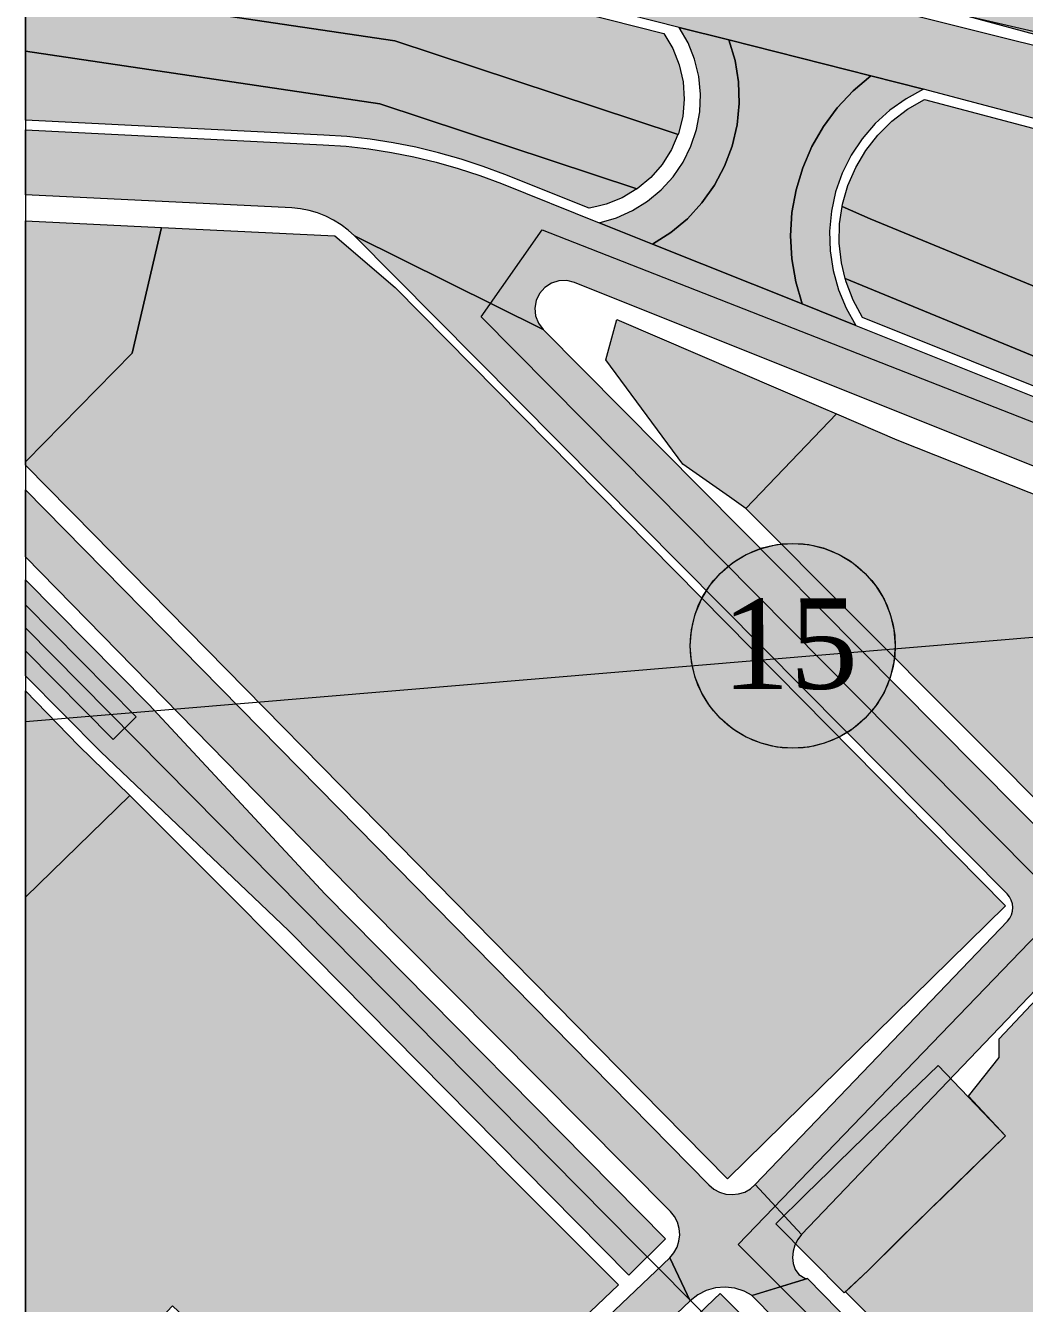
# Model space of a CAD drawing. Header units: metres. Extents: x 575893 to 576670, y 4390673 to 4391275.
# Drawn here: x 575893 to 576047.3, y 4390976 to 4391173.5 of the extents above; entities that cross this region are included whole.
import ezdxf

# ---------------------------------------------------------------- set-up
doc = ezdxf.new("R2010")
doc.units = ezdxf.units.M
for name, color, linetype, lineweight in [('HAT_HAVAI', 18, 'Continuous', 0), ('HAT_RAYLI_TOPLU_TAS', 9, 'Continuous', 0), ('PL_ANA_ISTASYON', 9, 'Continuous', 0), ('PL_EGITIM', 150, 'Continuous', 0), ('PL_KHA', 163, 'Continuous', 0), ('PL_KONUT_TICARET', 33, 'Continuous', 0), ('PL_MIA', 12, 'Continuous', 0), ('PL_PARK', 97, 'Continuous', 0), ('PL_PASIF_YESIL', 93, 'Continuous', 0), ('PL_RAYLI_TOP_TAS_IST', 9, 'Continuous', 0), ('PL_SU_YUZEYI', 151, 'Continuous', 0), ('PL_YOL', 18, 'Continuous', 0), ('R_KIR', 2, 'Continuous', 0), ('SM_ALTI', 254, 'Continuous', 0), ('SM_YOL_YAZI', 18, 'Continuous', 5), ('SNR_DIGER_OZL_2', 1, 'Continuous', 0), ('SNR_DUZENLENECEK', 152, 'Continuous', 0), ('SNR_SAGLIKLASTIRMA', 152, 'Continuous', 0)]:
    doc.layers.add(name, color=color, linetype=linetype, lineweight=lineweight)
doc.styles.get("Standard").update_dxf_attribs({"font": 'times.ttf'})

msp = doc.modelspace()

# ---------------------------------------------------------------- hatches: boundary and pattern name
at = {"layer": 'PL_ANA_ISTASYON'}
for points in [[(575912.08, 4391068.52), (575939.32, 4391039.21), (575991.92, 4390985.95), (575991.02, 4390985.06), (575987.15, 4390981.24), (575986.21, 4390980.35), (575933.63, 4391033.59), (575904.65, 4391061.19), (575893.03, 4391072.95), (575893.03, 4391076.82), (575906.56, 4391063.13), (575910.12, 4391066.64), (575893.03, 4391083.94), (575893.03, 4391087.81)], [(576055.67, 4390922.22), (576062.77, 4390915.13), (576190.04, 4390787.95), (576184.38, 4390782.29), (576057.12, 4390909.47), (576050.02, 4390916.56), (575994.58, 4390971.96), (575995.51, 4390972.85), (575999.43, 4390976.63), (576000.34, 4390977.51)]]:
    msp.add_hatch(color=256, dxfattribs=at).paths.add_polyline_path(points)
at = {"layer": 'PL_EGITIM'}
msp.add_hatch(color=256, dxfattribs=at).paths.add_polyline_path([(575901.27, 4391062.13), (575909.12, 4391054.48), (575893.03, 4391038.73), (575893.03, 4391070.64)])
at = {"layer": 'PL_KHA'}
for points in [[(575914.04, 4391142.26), (575909.48, 4391122.81), (575893.14, 4391106.11), (575893.03, 4391106.01), (575893.03, 4391143.3)], [(576015.87, 4391114.48), (576018.29, 4391113.44), (576004.29, 4391098.81), (576001.76, 4391100.6), (575994.58, 4391105.69), (575982.66, 4391121.8), (575984.4, 4391128.02)]]:
    msp.add_hatch(color=256, dxfattribs=at).paths.add_polyline_path(points)
at = {"layer": 'PL_KONUT_TICARET'}
for points in [[(576134.26, 4391254.63), (576108.67, 4391243.82), (576060.21, 4391230.68), (576060.32, 4391227.89), (576057.08, 4391218.26), (576053.05, 4391212.29), (576050.26, 4391207.14), (576066.61, 4391202.97), (576097.91, 4391193.15), (576097.95, 4391191.8), (576129.35, 4391185.34), (576138.62, 4391176.36), (576154.27, 4391178.25), (576154.15, 4391189.39), (576154.27, 4391178.25), (576155.79, 4391164.62), (576137.28, 4391161.8), (576132.1, 4391160.66), (576126.96, 4391159.83), (576120.69, 4391159.68), (576116.46, 4391159.61), (576113.28, 4391159.72), (576065.76, 4391167.46), (576051.86, 4391172.23), (576050.87, 4391171.58), (576038.67, 4391174.83), (576034.44, 4391176.11), (575982.03, 4391188.87), (575984.74, 4391202.92), (575988.67, 4391211.8), (575990.82, 4391217.14), (575991.74, 4391217.1), (575996.36, 4391227.21), (576005.44, 4391228.06), (576013.39, 4391229.54), (576022.5, 4391232.59), (576055.39, 4391244.67), (576059.59, 4391245.89), (576098.54, 4391256.49), (576114.55, 4391261.03), (576131.13, 4391268.43)], [(575940.81, 4391140.94), (575950.12, 4391132.98), (576044.4, 4391037.4), (576001.45, 4390995.22), (575968.25, 4391028.99), (575900.42, 4391098.01), (575899.75, 4391098.69), (575893.14, 4391105.42), (575893.03, 4391105.53), (575893.03, 4391106.01), (575893.14, 4391106.11), (575909.48, 4391122.81), (575914.04, 4391142.26)]]:
    msp.add_hatch(color=256, dxfattribs=at).paths.add_polyline_path(points)
at = {"layer": 'PL_MIA'}
for points in [[(576027.64, 4391109.42), (576054.01, 4391098.96), (576082.97, 4391087.27), (576082.96, 4391084.42), (576082.9, 4391075.35), (576076.61, 4391069.09), (576070.64, 4391063.12), (576055.19, 4391047.72), (576054.54, 4391048.4), (576004.29, 4391098.81), (576018.29, 4391113.44)], [(575984.61, 4390978.82), (575948.62, 4390944.52), (575942.19, 4390950.59), (575942.19, 4390950.59), (575915.73, 4390975.58), (575910.24, 4390969.71), (575909.63, 4390951.89), (575909.55, 4390933.92), (575909.73, 4390923.88), (575909.73, 4390923.88), (575909.76, 4390922.14), (575907.83, 4390917.23), (575893.03, 4390916.71), (575893.03, 4391038.73), (575909.12, 4391054.48)], [(576054.76, 4391027.74), (576069.39, 4391013.07), (576108.84, 4390973.87), (576127.15, 4390955.5), (576114.12, 4390942.48), (576107.27, 4390936.64), (576084.01, 4390913.36), (576019.69, 4390977.76), (576023.18, 4390981.08), (576032.82, 4390990.6), (576044.43, 4391001.85), (576038.72, 4391007.99), (576043.46, 4391013.97), (576043.45, 4391016.87), (576054.22, 4391028.29)]]:
    msp.add_hatch(color=256, dxfattribs=at).paths.add_polyline_path(points)
at = {"layer": 'PL_PARK'}
for points in [[(575930.67, 4391185.28), (575933.56, 4391185.1), (575936.45, 4391184.85), (575939.33, 4391184.53), (575942.2, 4391184.14), (575945.06, 4391183.68), (575947.91, 4391183.15), (575950.74, 4391182.56), (575953.56, 4391181.89), (575991.65, 4391172.23), (575993.02, 4391169.91), (575994.02, 4391167.4), (575994.62, 4391164.77), (575994.8, 4391162.07), (575994.55, 4391159.38), (575993.89, 4391156.76), (575993.82, 4391156.6), (575993.55, 4391156.72), (575950.1, 4391171.11), (575893.03, 4391179.59), (575893.03, 4391187.15)], [(575947.77, 4391161.35), (575987.48, 4391148.2), (575985.22, 4391146.84), (575982.71, 4391145.83), (575981.27, 4391145.5), (575980.08, 4391145.23), (575967.1, 4391150.43), (575963.73, 4391151.69), (575960.31, 4391152.82), (575956.85, 4391153.8), (575953.35, 4391154.65), (575949.82, 4391155.34), (575946.27, 4391155.89), (575942.69, 4391156.29), (575939.1, 4391156.54), (575893.03, 4391158.82), (575893.03, 4391169.48)], [(576114.06, 4391140.27), (576170.96, 4391126.48), (576177.2, 4391124.96), (576178.01, 4391124.77), (576182.62, 4391123.65), (576160.26, 4391117.46), (576146.01, 4391115.14), (576134.58, 4391114.03), (576123.64, 4391114.33), (576106.99, 4391115.55), (576103.44, 4391115.86), (576093.12, 4391118.23), (576080.99, 4391121.96), (576052.92, 4391131.5), (576023.53, 4391143.6), (576019.2, 4391145.5), (576019.25, 4391145.83), (576020.08, 4391148.75), (576021.28, 4391151.54), (576022.82, 4391154.15), (576024.69, 4391156.54), (576026.85, 4391158.67), (576029.27, 4391160.51), (576031.9, 4391162.02)], [(576049.4, 4391122.13), (576077.92, 4391112.44), (576090.53, 4391108.57), (576101.88, 4391105.95), (576106.2, 4391105.58), (576123.13, 4391104.34), (576134.93, 4391104.02), (576147.3, 4391105.22), (576162.41, 4391107.68), (576202.6, 4391118.81), (576208.11, 4391117.47), (576209.76, 4391117.01), (576211.36, 4391116.45), (576212.92, 4391115.79), (576214.44, 4391115.02), (576215.9, 4391114.15), (576217.7, 4391112.92), (576218.84, 4391111.93), (576219.68, 4391110.78), (576220.25, 4391109.48), (576220.31, 4391109.14), (576217.83, 4391108.07), (576197.24, 4391101.17), (576183.52, 4391097.73), (576172.37, 4391095.83), (576168.82, 4391095.29), (576165.26, 4391094.88), (576161.69, 4391094.59), (576158.12, 4391094.42), (576154.53, 4391094.39), (576150.95, 4391094.47), (576147.38, 4391094.69), (576143.81, 4391095.03), (576109.34, 4391098.92), (576104.67, 4391099.53), (576100.01, 4391100.3), (576095.39, 4391101.22), (576090.79, 4391102.29), (576086.24, 4391103.52), (576081.73, 4391104.9), (576077.27, 4391106.43), (576072.86, 4391108.11), (576022.32, 4391128.33), (576020.87, 4391131), (576019.78, 4391133.83), (576019.65, 4391134.38)]]:
    msp.add_hatch(color=256, dxfattribs=at).paths.add_polyline_path(points)
at = {"layer": 'PL_PASIF_YESIL'}
msp.add_hatch(color=256, dxfattribs=at).paths.add_polyline_path([(576023.6, 4391165.68), (576020.87, 4391163.36), (576018.42, 4391160.75), (576016.29, 4391157.88), (576014.51, 4391154.78), (576013.09, 4391151.49), (576012.06, 4391148.06), (576011.43, 4391144.54), (576011.22, 4391140.97), (576011.41, 4391137.4), (576012.01, 4391133.87), (576013.01, 4391130.44), (575989.89, 4391139.69), (575992.71, 4391141.48), (575995.27, 4391143.61), (575997.53, 4391146.05), (575999.47, 4391148.77), (576001.03, 4391151.72), (576002.2, 4391154.84), (576002.95, 4391158.09), (576003.28, 4391161.41), (576003.18, 4391164.74), (576002.65, 4391168.03), (576001.7, 4391171.23)])
at = {"layer": 'PL_RAYLI_TOP_TAS_IST'}
msp.add_hatch(color=256, dxfattribs=at).paths.add_polyline_path([(575910.12, 4391066.64), (575906.56, 4391063.13), (575893.03, 4391076.82), (575893.03, 4391083.94)])
at = {"layer": 'PL_SU_YUZEYI'}
for points in [[(575950.1, 4391171.11), (575993.55, 4391156.72), (575993.82, 4391156.6), (575992.83, 4391154.28), (575991.39, 4391151.99), (575989.61, 4391149.96), (575987.54, 4391148.23), (575987.48, 4391148.2), (575947.77, 4391161.35), (575893.03, 4391169.48), (575893.03, 4391179.59)], [(576023.53, 4391143.6), (576052.92, 4391131.5), (576080.99, 4391121.96), (576093.12, 4391118.23), (576103.44, 4391115.86), (576106.99, 4391115.55), (576123.64, 4391114.33), (576134.58, 4391114.03), (576146.01, 4391115.14), (576160.26, 4391117.46), (576182.62, 4391123.65), (576184.26, 4391123.25), (576193.25, 4391121.07), (576202.6, 4391118.81), (576162.41, 4391107.68), (576147.3, 4391105.22), (576134.93, 4391104.02), (576123.13, 4391104.34), (576106.2, 4391105.58), (576101.88, 4391105.95), (576090.53, 4391108.57), (576077.92, 4391112.44), (576049.4, 4391122.13), (576019.65, 4391134.38), (576019.07, 4391136.78), (576018.74, 4391139.8), (576018.8, 4391142.83), (576019.2, 4391145.5)]]:
    msp.add_hatch(color=256, dxfattribs=at).paths.add_polyline_path(points)
at = {"layer": 'PL_YOL'}
for points in [[(575934.45, 4391197.07), (575937.63, 4391196.8), (575940.8, 4391196.44), (575943.96, 4391196.01), (575947.11, 4391195.51), (575950.25, 4391194.92), (575953.37, 4391194.26), (575956.48, 4391193.53), (575965.79, 4391191.2), (575966.67, 4391191.06), (575967.57, 4391191.08), (575968.44, 4391191.26), (575969.27, 4391191.59), (575970.03, 4391192.07), (575970.69, 4391192.67), (575971.23, 4391193.38), (575971.64, 4391194.18), (575978.16, 4391191.62), (575977.98, 4391191.01), (575977.94, 4391190.37), (575978.04, 4391189.74), (575978.27, 4391189.14), (575978.62, 4391188.6), (575979.07, 4391188.15), (575979.61, 4391187.81), (575980.21, 4391187.59), (576075.61, 4391163.73), (576084.06, 4391161.83), (576092.6, 4391160.36), (576101.19, 4391159.3), (576109.83, 4391158.67), (576118.49, 4391158.46), (576127.15, 4391158.68), (576135.79, 4391159.32), (576140.32, 4391145.74), (576114.43, 4391141.73), (576031.76, 4391163.61), (576023.6, 4391165.68), (576001.7, 4391171.23), (575994.03, 4391173.17), (575953.93, 4391183.34), (575951.07, 4391184.02), (575948.2, 4391184.63), (575945.32, 4391185.16), (575942.42, 4391185.63), (575939.51, 4391186.02), (575936.6, 4391186.35), (575933.67, 4391186.6), (575930.75, 4391186.78), (575931.26, 4391197.27)], [(576001.7, 4391171.23), (576002.65, 4391168.03), (576003.18, 4391164.74), (576003.28, 4391161.41), (576002.95, 4391158.09), (576002.2, 4391154.84), (576001.03, 4391151.72), (575999.47, 4391148.77), (575997.53, 4391146.05), (575995.27, 4391143.61), (575992.71, 4391141.48), (575989.89, 4391139.69), (575981.67, 4391142.98), (575984.31, 4391143.73), (575986.81, 4391144.85), (575989.14, 4391146.3), (575991.24, 4391148.05), (575993.08, 4391150.09), (575994.62, 4391152.35), (575995.83, 4391154.81), (575996.69, 4391157.41), (575997.18, 4391160.11), (575997.29, 4391162.85), (575997.02, 4391165.57), (575996.38, 4391168.24), (575995.38, 4391170.79), (575994.03, 4391173.17)], [(576031.76, 4391163.61), (576029.05, 4391162.15), (576026.55, 4391160.37), (576024.28, 4391158.3), (576022.28, 4391155.96), (576020.58, 4391153.4), (576019.21, 4391150.65), (576018.18, 4391147.75), (576017.52, 4391144.75), (576017.23, 4391141.69), (576017.31, 4391138.62), (576017.78, 4391135.58), (576018.6, 4391132.62), (576019.79, 4391129.79), (576021.31, 4391127.12), (576013.01, 4391130.44), (576012.01, 4391133.87), (576011.41, 4391137.4), (576011.22, 4391140.97), (576011.43, 4391144.54), (576012.06, 4391148.06), (576013.09, 4391151.49), (576014.51, 4391154.78), (576016.29, 4391157.88), (576018.42, 4391160.75), (576020.87, 4391163.36), (576023.6, 4391165.68)], [(575939.03, 4391155.04), (575942.55, 4391154.8), (575946.07, 4391154.4), (575949.56, 4391153.86), (575953.03, 4391153.18), (575956.47, 4391152.35), (575959.87, 4391151.39), (575963.23, 4391150.28), (575966.54, 4391149.03), (575981.67, 4391142.98), (575989.89, 4391139.69), (576013.01, 4391130.44), (576021.31, 4391127.12), (576072.3, 4391106.71), (576076.76, 4391105.02), (576081.27, 4391103.47), (576085.82, 4391102.08), (576090.43, 4391100.84), (576095.07, 4391099.75), (576099.74, 4391098.82), (576104.45, 4391098.05), (576109.18, 4391097.43), (576143.64, 4391093.54), (576147.26, 4391093.19), (576150.89, 4391092.98), (576154.52, 4391092.89), (576158.16, 4391092.92), (576161.79, 4391093.09), (576165.41, 4391093.38), (576169.02, 4391093.8), (576172.62, 4391094.35), (576190.76, 4391097.44), (576193.21, 4391097.83), (576195.67, 4391098.15), (576198.14, 4391098.41), (576200.61, 4391098.6), (576203.09, 4391098.74), (576205.57, 4391098.8), (576208.05, 4391098.81), (576213.22, 4391098.69), (576217.06, 4391088.49), (576215.23, 4391088.57), (576210.17, 4391088.76), (576207.95, 4391088.81), (576205.72, 4391088.81), (576203.5, 4391088.74), (576201.27, 4391088.62), (576199.05, 4391088.45), (576196.84, 4391088.22), (576194.64, 4391087.93), (576192.44, 4391087.58), (576174.3, 4391084.49), (576170.35, 4391083.89), (576166.39, 4391083.43), (576162.42, 4391083.11), (576158.44, 4391082.93), (576154.45, 4391082.89), (576150.47, 4391082.98), (576146.49, 4391083.22), (576142.52, 4391083.6), (576114.7, 4391086.74), (576114.14, 4391086.78), (576113.58, 4391086.75), (576113.03, 4391086.65), (576112.49, 4391086.5), (576111.97, 4391086.29), (576111.48, 4391086.02), (576111.03, 4391085.69), (576110.61, 4391085.32), (576092.59, 4391082.21), (576093.4, 4391083.26), (576093.9, 4391084.49), (576094.06, 4391085.8), (576093.87, 4391087.12), (576093.34, 4391088.33), (576092.51, 4391089.37), (576091.44, 4391090.15), (576090.2, 4391090.62), (576087.99, 4391091.14), (576083.06, 4391092.47), (576078.18, 4391093.96), (576073.35, 4391095.61), (576068.59, 4391097.43), (575977.82, 4391133.75), (575976.64, 4391134.04), (575975.43, 4391134.01), (575974.27, 4391133.65), (575973.25, 4391132.98), (575972.45, 4391132.07), (575971.92, 4391130.98), (575971.71, 4391129.78), (575971.83, 4391128.57), (575972.27, 4391127.44), (575973, 4391126.47), (575943.87, 4391140.94), (575942.87, 4391141.86), (575941.78, 4391142.68), (575940.63, 4391143.4), (575939.42, 4391144.02), (575938.15, 4391144.51), (575936.84, 4391144.89), (575935.51, 4391145.14), (575934.15, 4391145.27), (575893.03, 4391147.31), (575893.03, 4391157.32)], [(575973, 4391126.47), (576052.35, 4391046.43), (576052.81, 4391046.06), (576053.32, 4391045.78), (576053.89, 4391045.6), (576054.47, 4391045.54), (576055.06, 4391045.6), (576055.62, 4391045.77), (576056.14, 4391046.04), (576056.6, 4391046.42), (576092.59, 4391082.21), (576110.61, 4391085.32), (576099.61, 4391074.38), (576099.23, 4391073.92), (576098.95, 4391073.4), (576098.78, 4391072.83), (576098.72, 4391072.25), (576098.78, 4391071.66), (576098.95, 4391071.09), (576099.23, 4391070.57), (576099.61, 4391070.12), (576094.61, 4391065.22), (576094.16, 4391065.58), (576093.64, 4391065.86), (576093.08, 4391066.03), (576092.5, 4391066.08), (576091.92, 4391066.03), (576091.36, 4391065.86), (576090.84, 4391065.58), (576090.39, 4391065.21), (576064.53, 4391039.5), (576064.16, 4391039.04), (576063.88, 4391038.52), (576063.71, 4391037.96), (576063.65, 4391037.37), (576063.7, 4391036.79), (576063.87, 4391036.22), (576064.15, 4391035.7), (576064.52, 4391035.25), (576056.83, 4391028.1), (576056.36, 4391028.48), (576055.84, 4391028.76), (576055.26, 4391028.92), (576054.67, 4391028.98), (576054.08, 4391028.91), (576053.51, 4391028.73), (576052.99, 4391028.44), (576052.53, 4391028.05), (576012.91, 4390986.6), (576005.77, 4390994.33), (576044.72, 4391035.07), (576045.08, 4391035.52), (576045.34, 4391036.04), (576045.5, 4391036.59), (576045.55, 4391037.17), (576045.49, 4391037.75), (576045.32, 4391038.3), (576045.05, 4391038.81), (576044.68, 4391039.26), (575943.87, 4391140.94)], [(575973, 4391126.47), (576052.35, 4391046.43), (576052.81, 4391046.06), (576053.32, 4391045.78), (576053.89, 4391045.6), (576054.47, 4391045.54), (576055.06, 4391045.6), (576055.62, 4391045.77), (576056.14, 4391046.04), (576056.6, 4391046.42), (576092.59, 4391082.21), (576110.61, 4391085.32), (576099.61, 4391074.38), (576099.23, 4391073.92), (576098.95, 4391073.4), (576098.78, 4391072.83), (576098.72, 4391072.25), (576098.78, 4391071.66), (576098.95, 4391071.09), (576099.23, 4391070.57), (576099.61, 4391070.12), (576094.61, 4391065.22), (576094.16, 4391065.58), (576093.64, 4391065.86), (576093.08, 4391066.03), (576092.5, 4391066.08), (576091.92, 4391066.03), (576091.36, 4391065.86), (576090.84, 4391065.58), (576090.39, 4391065.21), (576064.53, 4391039.5), (576064.16, 4391039.04), (576063.88, 4391038.52), (576063.71, 4391037.96), (576063.65, 4391037.37), (576063.7, 4391036.79), (576063.87, 4391036.22), (576064.15, 4391035.7), (576064.52, 4391035.25), (576056.83, 4391028.1), (576056.36, 4391028.48), (576055.84, 4391028.76), (576055.26, 4391028.92), (576054.67, 4391028.98), (576054.08, 4391028.91), (576053.51, 4391028.73), (576052.99, 4391028.44), (576052.53, 4391028.05), (576012.91, 4390986.6), (576005.77, 4390994.33), (576044.72, 4391035.07), (576045.08, 4391035.52), (576045.34, 4391036.04), (576045.5, 4391036.59), (576045.55, 4391037.17), (576045.49, 4391037.75), (576045.32, 4391038.3), (576045.05, 4391038.81), (576044.68, 4391039.26), (575943.87, 4391140.94)], [(575998.59, 4390994.28), (575999.36, 4390993.64), (576000.24, 4390993.17), (576001.2, 4390992.88), (576002.19, 4390992.78), (576003.19, 4390992.89), (576004.14, 4390993.19), (576005.01, 4390993.68), (576005.77, 4390994.33), (576012.91, 4390986.6), (576012.32, 4390985.84), (576011.88, 4390984.98), (576011.61, 4390984.06), (576011.53, 4390983.09), (576011.63, 4390982.13), (576011.92, 4390981.21), (576012.51, 4390980.44), (576013.43, 4390979.87), (576013.81, 4390979.8), (576005.27, 4390977.21), (576004.03, 4390977.88), (576002.6, 4390978.32), (576001.12, 4390978.49), (575999.63, 4390978.36), (575998.2, 4390977.95), (575996.87, 4390977.28), (575995.7, 4390976.36), (575992.54, 4390983.02), (575993.19, 4390983.77), (575993.68, 4390984.64), (575993.98, 4390985.58), (575994.09, 4390986.57), (575994.01, 4390987.56), (575993.73, 4390988.51), (575993.27, 4390989.39), (575992.65, 4390990.16), (575945.38, 4391037.85), (575893.03, 4391091.34), (575893.03, 4391101.68)], [(576235.4, 4390998.03), (576234.52, 4390998.08), (576233.65, 4390997.96), (576232.81, 4390997.66), (576232.06, 4390997.21), (576231.41, 4390996.61), (576230.89, 4390995.9), (576230.52, 4390995.09), (576230.31, 4390994.24), (576222.91, 4390938.72), (576222.89, 4390938.14), (576222.99, 4390937.56), (576223.19, 4390937.01), (576223.5, 4390936.51), (576223.89, 4390936.08), (576224.36, 4390935.74), (576224.89, 4390935.49), (576225.46, 4390935.35), (576228.24, 4390923.16), (576225.34, 4390923.06), (576222.48, 4390922.62), (576219.68, 4390921.84), (576217, 4390920.74), (576214.47, 4390919.33), (576212.12, 4390917.63), (576209.99, 4390915.66), (576202.9, 4390908.3), (576201.46, 4390906.48), (576200.4, 4390904.41), (576199.75, 4390902.18), (576199.55, 4390899.87), (576199.8, 4390897.56), (576200.48, 4390895.34), (576201.58, 4390893.29), (576203.06, 4390891.5), (576204.85, 4390890.02), (576206.89, 4390888.92), (576209.11, 4390888.23), (576211.42, 4390887.98), (576213.74, 4390888.18), (576215.97, 4390888.82), (576218.03, 4390889.88), (576219.86, 4390891.32), (576222.48, 4390880.65), (576219.27, 4390880.33), (576216.09, 4390879.82), (576212.94, 4390879.09), (576209.85, 4390878.17), (576206.83, 4390877.04), (576203.89, 4390875.73), (576201.03, 4390874.23), (576198.28, 4390872.55), (576161.22, 4390848.2), (576158.17, 4390846.49), (576154.91, 4390845.21), (576151.51, 4390844.38), (576148.03, 4390844.03), (576144.53, 4390844.16), (576141.08, 4390844.77), (576137.75, 4390845.84), (576134.6, 4390847.36), (576131.68, 4390849.3), (576129.06, 4390851.62), (576005.25, 4390977.2), (576013.81, 4390979.8), (576130.09, 4390861), (576132.61, 4390858.76), (576135.41, 4390856.89), (576138.44, 4390855.41), (576141.65, 4390854.37), (576144.97, 4390853.78), (576148.34, 4390853.65), (576151.69, 4390853.98), (576154.97, 4390854.78), (576158.11, 4390856.01), (576161.05, 4390857.66), (576195.65, 4390880.39), (576196.53, 4390880.96), (576197.42, 4390881.5), (576198.32, 4390882.03), (576199.24, 4390882.54), (576200.16, 4390883.02), (576201.09, 4390883.49), (576202.03, 4390883.94), (576202.98, 4390884.37), (576203.1, 4390884.45), (576203.19, 4390884.55), (576203.26, 4390884.67), (576203.28, 4390884.8), (576203.27, 4390884.94), (576203.22, 4390885.07), (576203.14, 4390885.18), (576203.03, 4390885.26), (576201.13, 4390886.55), (576199.41, 4390888.07), (576197.92, 4390889.82), (576196.67, 4390891.75), (576195.7, 4390893.83), (576195.01, 4390896.03), (576194.63, 4390898.29), (576194.56, 4390900.59), (576194.54, 4390900.73), (576194.49, 4390900.86), (576194.41, 4390900.97), (576194.29, 4390901.05), (576194.16, 4390901.09), (576194.02, 4390901.1), (576193.89, 4390901.07), (576193.76, 4390901.01), (576192.48, 4390900.23), (576191.08, 4390899.69), (576189.6, 4390899.4), (576188.1, 4390899.38), (576186.61, 4390899.62), (576185.19, 4390900.12), (576183.89, 4390900.87), (576182.73, 4390901.83), (576180.22, 4390904.58), (576184.86, 4390914.79), (576185.64, 4390914.15), (576186.52, 4390913.68), (576187.48, 4390913.39), (576188.48, 4390913.29), (576189.48, 4390913.39), (576190.44, 4390913.68), (576191.32, 4390914.16), (576192.09, 4390914.79), (576207, 4390929.78), (576208.05, 4390930.93), (576209.02, 4390932.15), (576209.89, 4390933.45), (576210.65, 4390934.82), (576211.31, 4390936.23), (576211.86, 4390937.7), (576212.29, 4390939.2), (576212.6, 4390940.73), (576221.54, 4390995.28), (576221.6, 4390996.23), (576221.47, 4390997.17), (576221.16, 4390998.07), (576220.68, 4390998.9), (576220.05, 4390999.61), (576219.28, 4391000.18), (576218.42, 4391000.6), (576217.5, 4391000.83)], [(575995.7, 4390976.36), (575923.91, 4390908), (575922.89, 4390906.93), (575921.99, 4390905.76), (575921.2, 4390904.51), (575920.55, 4390903.18), (575920.04, 4390901.79), (575919.67, 4390900.36), (575919.44, 4390898.9), (575919.36, 4390897.43), (575919.33, 4390879.21), (575919.35, 4390877.05), (575919.4, 4390874.89), (575919.48, 4390872.73), (575919.6, 4390870.57), (575919.76, 4390868.41), (575919.95, 4390866.26), (575920.17, 4390864.11), (575920.43, 4390861.96), (575922.33, 4390847.32), (575922.62, 4390844.82), (575922.85, 4390842.32), (575923.03, 4390839.82), (575923.14, 4390837.3), (575923.19, 4390834.79), (575923.18, 4390832.28), (575923.11, 4390829.77), (575922.98, 4390827.26), (575919.97, 4390779.93), (575913.01, 4390780.85), (575916, 4390827.7), (575916.12, 4390830.04), (575916.18, 4390832.39), (575916.19, 4390834.73), (575916.14, 4390837.08), (575916.04, 4390839.42), (575915.88, 4390841.76), (575915.66, 4390844.09), (575915.5, 4390845.4), (575915.34, 4390846.22), (575915.04, 4390846.99), (575914.62, 4390847.71), (575914.09, 4390848.34), (575913.46, 4390848.88), (575912.75, 4390849.31), (575911.98, 4390849.61), (575911.17, 4390849.78), (575907.68, 4390857.28), (575908.81, 4390857.27), (575909.92, 4390857.51), (575910.95, 4390857.99), (575911.84, 4390858.7), (575912.54, 4390859.58), (575913.03, 4390860.6), (575913.28, 4390861.71), (575913.27, 4390862.84), (575913.22, 4390863.32), (575912.98, 4390865.59), (575912.78, 4390867.85), (575912.62, 4390870.12), (575912.49, 4390872.4), (575912.4, 4390874.67), (575912.35, 4390876.95), (575912.33, 4390879.22), (575912.36, 4390897.44), (575912.48, 4390899.62), (575912.81, 4390901.78), (575913.36, 4390903.89), (575914.12, 4390905.94), (575915.08, 4390907.9), (575916.24, 4390909.76), (575917.58, 4390911.49), (575919.08, 4390913.07), (575992.54, 4390983.02)]]:
    msp.add_hatch(color=256, dxfattribs=at).paths.add_polyline_path(points)
at = {"layer": 'SM_ALTI'}
msp.add_hatch(color=256, dxfattribs=at).paths.add_polyline_path([(576014.03, 4391093.24), (576016.45, 4391092.66), (576018.74, 4391091.71), (576020.86, 4391090.41), (576022.75, 4391088.8), (576024.36, 4391086.91), (576025.66, 4391084.79), (576026.61, 4391082.49), (576027.19, 4391080.08), (576027.39, 4391077.6), (576027.19, 4391075.12), (576026.61, 4391072.71), (576025.66, 4391070.41), (576024.36, 4391068.29), (576022.75, 4391066.4), (576020.86, 4391064.79), (576018.74, 4391063.49), (576016.45, 4391062.54), (576014.03, 4391061.96), (576011.55, 4391061.77), (576009.08, 4391061.96), (576006.66, 4391062.54), (576004.37, 4391063.49), (576002.25, 4391064.79), (576000.36, 4391066.4), (575998.74, 4391068.29), (575997.45, 4391070.41), (575996.5, 4391072.71), (575995.92, 4391075.12), (575995.72, 4391077.6), (575995.92, 4391080.08), (575996.5, 4391082.49), (575997.45, 4391084.79), (575998.74, 4391086.91), (576000.36, 4391088.8), (576002.25, 4391090.41), (576004.37, 4391091.71), (576006.66, 4391092.66), (576009.08, 4391093.24), (576011.55, 4391093.43)])
at = {"layer": 'SNR_DIGER_OZL_2'}
msp.add_hatch(color=256, dxfattribs=at).paths.add_polyline_path([(576044.43, 4391001.85), (576034.69, 4390992.35), (576032.82, 4390990.6), (576028.05, 4390985.89), (576023.18, 4390981.08), (576019.51, 4390977.59), (576008.94, 4390988.28), (576013.53, 4390992.79), (576017.21, 4390996.41), (576018.54, 4390997.7), (576026.73, 4391005.66), (576034.01, 4391012.74)])

# ---------------------------------------------------------------- linework, layer by layer
at = {"layer": 'HAT_HAVAI'}
msp.add_line((575893.03, 4391065.92, 186.6), (576657.38, 4391129.9, 146.74), dxfattribs=at)
at = {"layer": 'HAT_RAYLI_TOPLU_TAS'}
for q in [(575893.03, 4391080.38), (575999.17, 4390973.03)]:
    msp.add_line((575987.2, 4390985.04), q, dxfattribs=at)
at = {"layer": 'PL_ANA_ISTASYON'}
for points in [[(575912.08, 4391068.52, 0), (575939.32, 4391039.21, 0), (575991.92, 4390985.95, 0), (575991.02, 4390985.06, 0), (575987.15, 4390981.24, 0), (575986.21, 4390980.35, 0), (575933.63, 4391033.59, 0), (575904.65, 4391061.19, 0), (575893.03, 4391072.95, 0), (575893.03, 4391076.82, 0), (575906.56, 4391063.13, 0), (575910.12, 4391066.64, 0), (575893.03, 4391083.94, 0), (575893.03, 4391087.81, 0), (575912.08, 4391068.52, 0)], [(576055.67, 4390922.22, 0), (576062.77, 4390915.13, 0), (576190.04, 4390787.95, 0), (576184.38, 4390782.29, 0), (576057.12, 4390909.47, 0), (576050.02, 4390916.56, 0), (575994.58, 4390971.96, 0), (575995.51, 4390972.85, 0), (575999.43, 4390976.63, 0), (576000.34, 4390977.51, 0), (576055.67, 4390922.22, 0)]]:
    msp.add_polyline3d(points, close=True, dxfattribs=at)
at = {"layer": 'PL_EGITIM'}
msp.add_polyline3d([(575901.27, 4391062.13, 0), (575909.12, 4391054.48, 0), (575893.03, 4391038.73, 0), (575893.03, 4391070.64, 0), (575901.27, 4391062.13, 0)], close=True, dxfattribs=at)
at = {"layer": 'PL_KHA'}
for points in [[(575914.04, 4391142.26, 0), (575909.48, 4391122.81, 0), (575893.14, 4391106.11, 0), (575893.03, 4391106.01, 0), (575893.03, 4391143.3, 0), (575914.04, 4391142.26, 0)], [(576015.87, 4391114.48, 0), (576018.29, 4391113.44, 0), (576004.29, 4391098.81, 0), (576001.76, 4391100.6, 0), (575994.58, 4391105.69, 0), (575982.66, 4391121.8, 0), (575984.4, 4391128.02, 0), (576015.87, 4391114.48, 0)]]:
    msp.add_polyline3d(points, close=True, dxfattribs=at)
at = {"layer": 'PL_KONUT_TICARET'}
msp.add_polyline3d([(576050.87, 4391171.58, 0), (576038.67, 4391174.83, 0), (576034.44, 4391176.11, 0), (575982.03, 4391188.87, 0), (575984.74, 4391202.92, 0), (575988.67, 4391211.8, 0), (575990.82, 4391217.14, 0), (575991.74, 4391217.1, 0), (575996.36, 4391227.21, 0), (576005.44, 4391228.06, 0), (576013.39, 4391229.54, 0), (576022.5, 4391232.59, 0), (576055.39, 4391244.67, 0)], dxfattribs=at)
msp.add_polyline3d([(575940.81, 4391140.94, 0), (575950.12, 4391132.98, 0), (576044.4, 4391037.4, 0), (576001.45, 4390995.22, 0), (575968.25, 4391028.99, 0), (575900.42, 4391098.01, 0), (575899.75, 4391098.69, 0), (575893.14, 4391105.42, 0), (575893.03, 4391105.53, 0), (575893.03, 4391106.01, 0), (575893.14, 4391106.11, 0), (575909.48, 4391122.81, 0), (575914.04, 4391142.26, 0), (575940.81, 4391140.94, 0)], close=True, dxfattribs=at)
at = {"layer": 'PL_MIA'}
for points in [[(576027.64, 4391109.42, 0), (576054.01, 4391098.96, 0), (576082.97, 4391087.27, 0), (576082.96, 4391084.42, 0), (576082.9, 4391075.35, 0), (576076.61, 4391069.09, 0), (576070.64, 4391063.12, 0), (576055.19, 4391047.72, 0), (576054.54, 4391048.4, 0), (576004.29, 4391098.81, 0), (576018.29, 4391113.44, 0), (576027.64, 4391109.42, 0)], [(575984.61, 4390978.82, 0), (575948.62, 4390944.52, 0), (575942.19, 4390950.59, 0), (575942.19, 4390950.59, 0), (575915.73, 4390975.58, 0), (575910.24, 4390969.71, 0), (575909.63, 4390951.89, 0), (575909.55, 4390933.92, 0), (575909.73, 4390923.88, 146.94), (575909.73, 4390923.88, 0), (575909.76, 4390922.14, 0), (575907.83, 4390917.23, 0), (575893.03, 4390916.71, 0), (575893.03, 4391038.73, 0), (575909.12, 4391054.48, 0), (575984.61, 4390978.82, 0)], [(576054.76, 4391027.74, 0), (576069.39, 4391013.07, 0), (576108.84, 4390973.87, 0), (576127.15, 4390955.5, 0), (576114.12, 4390942.48, 0), (576107.27, 4390936.64, 0), (576084.01, 4390913.36, 0), (576019.69, 4390977.76, 0), (576023.18, 4390981.08, 0), (576032.82, 4390990.6, 0), (576044.43, 4391001.85, 0), (576038.72, 4391007.99, 0), (576043.46, 4391013.97, 0), (576043.45, 4391016.87, 0), (576054.22, 4391028.29, 0), (576054.76, 4391027.74, 0)]]:
    msp.add_polyline3d(points, close=True, dxfattribs=at)
at = {"layer": 'PL_PARK'}
for points in [[(575930.67, 4391185.28, 0), (575933.56, 4391185.1, 0), (575936.45, 4391184.85, 0), (575939.33, 4391184.53, 0), (575942.2, 4391184.14, 0), (575945.06, 4391183.68, 0), (575947.91, 4391183.15, 0), (575950.74, 4391182.56, 0), (575953.56, 4391181.89, 0), (575991.65, 4391172.23, 0), (575993.02, 4391169.91, 0), (575994.02, 4391167.4, 0), (575994.62, 4391164.77, 0), (575994.8, 4391162.07, 0), (575994.55, 4391159.38, 0), (575993.89, 4391156.76, 0), (575993.82, 4391156.6, 0), (575993.55, 4391156.72, 0), (575950.1, 4391171.11, 0), (575893.03, 4391179.59, 0), (575893.03, 4391187.15, 0), (575930.67, 4391185.28, 0)], [(575947.77, 4391161.35, 0), (575987.48, 4391148.2, 0), (575985.22, 4391146.84, 0), (575982.71, 4391145.83, 0), (575981.27, 4391145.5, 0), (575980.08, 4391145.23, 0), (575967.1, 4391150.43, 0), (575963.73, 4391151.69, 0), (575960.31, 4391152.82, 0), (575956.85, 4391153.8, 0), (575953.35, 4391154.65, 0), (575949.82, 4391155.34, 0), (575946.27, 4391155.89, 0), (575942.69, 4391156.29, 0), (575939.1, 4391156.54, 0), (575893.03, 4391158.82, 0), (575893.03, 4391169.48, 0), (575947.77, 4391161.35, 0)]]:
    msp.add_polyline3d(points, close=True, dxfattribs=at)
for points in [[(576052.92, 4391131.5, 0), (576023.53, 4391143.6, 0), (576019.2, 4391145.5, 0), (576019.25, 4391145.83, 0), (576020.08, 4391148.75, 0), (576021.28, 4391151.54, 0), (576022.82, 4391154.15, 0), (576024.69, 4391156.54, 0), (576026.85, 4391158.67, 0), (576029.27, 4391160.51, 0), (576031.9, 4391162.02, 0), (576114.06, 4391140.27, 0)], [(576072.86, 4391108.11, 0), (576022.32, 4391128.33, 0), (576020.87, 4391131, 0), (576019.78, 4391133.83, 0), (576019.65, 4391134.38, 0), (576049.4, 4391122.13, 0)]]:
    msp.add_polyline3d(points, dxfattribs=at)
at = {"layer": 'PL_PASIF_YESIL'}
msp.add_polyline3d([(576023.6, 4391165.68, 0), (576020.87, 4391163.36, 0), (576018.42, 4391160.75, 0), (576016.29, 4391157.88, 0), (576014.51, 4391154.78, 0), (576013.09, 4391151.49, 0), (576012.06, 4391148.06, 0), (576011.43, 4391144.54, 0), (576011.22, 4391140.97, 0), (576011.41, 4391137.4, 0), (576012.01, 4391133.87, 0), (576013.01, 4391130.44, 0), (575989.89, 4391139.69, 0), (575992.71, 4391141.48, 0), (575995.27, 4391143.61, 0), (575997.53, 4391146.05, 0), (575999.47, 4391148.77, 0), (576001.03, 4391151.72, 0), (576002.2, 4391154.84, 0), (576002.95, 4391158.09, 0), (576003.28, 4391161.41, 0), (576003.18, 4391164.74, 0), (576002.65, 4391168.03, 0), (576001.7, 4391171.23, 0), (576023.6, 4391165.68, 0)], close=True, dxfattribs=at)
at = {"layer": 'PL_RAYLI_TOP_TAS_IST'}
msp.add_polyline3d([(575910.12, 4391066.64, 0), (575906.56, 4391063.13, 0), (575893.03, 4391076.82, 0), (575893.03, 4391083.94, 0), (575910.12, 4391066.64, 0)], close=True, dxfattribs=at)
at = {"layer": 'PL_SU_YUZEYI'}
msp.add_polyline3d([(575950.1, 4391171.11, 0), (575993.55, 4391156.72, 0), (575993.82, 4391156.6, 0), (575992.83, 4391154.28, 0), (575991.39, 4391151.99, 0), (575989.61, 4391149.96, 0), (575987.54, 4391148.23, 0), (575987.48, 4391148.2, 0), (575947.77, 4391161.35, 0), (575893.03, 4391169.48, 0), (575893.03, 4391179.59, 0), (575950.1, 4391171.11, 0)], close=True, dxfattribs=at)
msp.add_polyline3d([(576049.4, 4391122.13, 0), (576019.65, 4391134.38, 0), (576019.07, 4391136.78, 0), (576018.74, 4391139.8, 0), (576018.8, 4391142.83, 0), (576019.2, 4391145.5, 0), (576023.53, 4391143.6, 0), (576023.53, 4391143.6, 0), (576052.92, 4391131.5, 0)], dxfattribs=at)
at = {"layer": 'PL_YOL'}
for points in [[(575980.21, 4391187.59, 0), (576075.61, 4391163.73, 0)], [(576114.43, 4391141.73, 0), (576031.76, 4391163.61, 0), (576023.6, 4391165.68, 0), (576001.7, 4391171.23, 0), (575994.03, 4391173.17, 0), (575953.93, 4391183.34, 0)], [(576068.59, 4391097.43, 0), (575977.82, 4391133.75, 0), (575976.64, 4391134.04, 0), (575975.43, 4391134.01, 0), (575974.27, 4391133.65, 0), (575973.25, 4391132.98, 0), (575972.45, 4391132.07, 0), (575971.92, 4391130.98, 0), (575971.71, 4391129.78, 0), (575971.83, 4391128.57, 0), (575972.27, 4391127.44, 0), (575973, 4391126.47, 0), (575943.87, 4391140.94, 0), (575942.87, 4391141.86, 0), (575941.78, 4391142.68, 0), (575940.63, 4391143.4, 0), (575939.42, 4391144.02, 0), (575938.15, 4391144.51, 0), (575936.84, 4391144.89, 0), (575935.51, 4391145.14, 0), (575934.15, 4391145.27, 0), (575893.03, 4391147.31, 0), (575893.03, 4391157.32, 0), (575939.03, 4391155.04, 0), (575939.03, 4391155.04, 0), (575942.55, 4391154.8, 0), (575946.07, 4391154.4, 0), (575949.56, 4391153.86, 0), (575953.03, 4391153.18, 0), (575956.47, 4391152.35, 0), (575959.87, 4391151.39, 0), (575963.23, 4391150.28, 0), (575966.54, 4391149.03, 0), (575981.67, 4391142.98, 0), (575989.89, 4391139.69, 0), (576013.01, 4391130.44, 0), (576021.31, 4391127.12, 0), (576072.3, 4391106.71, 0)], [(576052.53, 4391028.05, 0), (576012.91, 4390986.6, 0), (576005.77, 4390994.33, 0), (576044.72, 4391035.07, 0), (576045.08, 4391035.52, 0), (576045.34, 4391036.04, 0), (576045.5, 4391036.59, 0), (576045.55, 4391037.17, 0), (576045.49, 4391037.75, 0), (576045.32, 4391038.3, 0), (576045.05, 4391038.81, 0), (576044.68, 4391039.26, 0), (575943.87, 4391140.94, 0), (575973, 4391126.47, 0), (575973, 4391126.47, 0), (576052.35, 4391046.43, 0)], [(576052.53, 4391028.05, 0), (576012.91, 4390986.6, 0), (576005.77, 4390994.33, 0), (576044.72, 4391035.07, 0), (576045.08, 4391035.52, 0), (576045.34, 4391036.04, 0), (576045.5, 4391036.59, 0), (576045.55, 4391037.17, 0), (576045.49, 4391037.75, 0), (576045.32, 4391038.3, 0), (576045.05, 4391038.81, 0), (576044.68, 4391039.26, 0), (575943.87, 4391140.94, 0), (575973, 4391126.47, 0), (575973, 4391126.47, 0), (576052.35, 4391046.43, 0)], [(575919.08, 4390913.07, 0), (575992.54, 4390983.02, 0), (575995.7, 4390976.36, 0), (575995.7, 4390976.36, 0), (575923.91, 4390908, 0)], [(576129.06, 4390851.62, 0), (576005.25, 4390977.2, 0), (576013.81, 4390979.8, 0), (576130.09, 4390861, 0)]]:
    msp.add_polyline3d(points, dxfattribs=at)
for points in [[(576001.7, 4391171.23, 0), (576002.65, 4391168.03, 0), (576003.18, 4391164.74, 0), (576003.28, 4391161.41, 0), (576002.95, 4391158.09, 0), (576002.2, 4391154.84, 0), (576001.03, 4391151.72, 0), (575999.47, 4391148.77, 0), (575997.53, 4391146.05, 0), (575995.27, 4391143.61, 0), (575992.71, 4391141.48, 0), (575989.89, 4391139.69, 0), (575981.67, 4391142.98, 0), (575984.31, 4391143.73, 0), (575986.81, 4391144.85, 0), (575989.14, 4391146.3, 0), (575991.24, 4391148.05, 0), (575993.08, 4391150.09, 0), (575994.62, 4391152.35, 0), (575995.83, 4391154.81, 0), (575996.69, 4391157.41, 0), (575997.18, 4391160.11, 0), (575997.29, 4391162.85, 0), (575997.02, 4391165.57, 0), (575996.38, 4391168.24, 0), (575995.38, 4391170.79, 0), (575994.03, 4391173.17, 0), (576001.7, 4391171.23, 0)], [(576031.76, 4391163.61, 0), (576029.05, 4391162.15, 0), (576026.55, 4391160.37, 0), (576024.28, 4391158.3, 0), (576022.28, 4391155.96, 0), (576020.58, 4391153.4, 0), (576019.21, 4391150.65, 0), (576018.18, 4391147.75, 0), (576017.52, 4391144.75, 0), (576017.23, 4391141.69, 0), (576017.31, 4391138.62, 0), (576017.78, 4391135.58, 0), (576018.6, 4391132.62, 0), (576019.79, 4391129.79, 0), (576021.31, 4391127.12, 0), (576013.01, 4391130.44, 0), (576012.01, 4391133.87, 0), (576011.41, 4391137.4, 0), (576011.22, 4391140.97, 0), (576011.43, 4391144.54, 0), (576012.06, 4391148.06, 0), (576013.09, 4391151.49, 0), (576014.51, 4391154.78, 0), (576016.29, 4391157.88, 0), (576018.42, 4391160.75, 0), (576020.87, 4391163.36, 0), (576023.6, 4391165.68, 0), (576031.76, 4391163.61, 0)], [(575998.59, 4390994.28, 0), (575999.36, 4390993.64, 0), (576000.24, 4390993.17, 0), (576001.2, 4390992.88, 0), (576002.19, 4390992.78, 0), (576003.19, 4390992.89, 0), (576004.14, 4390993.19, 0), (576005.01, 4390993.68, 0), (576005.77, 4390994.33, 0), (576012.91, 4390986.6, 0), (576012.32, 4390985.84, 0), (576011.88, 4390984.98, 0), (576011.61, 4390984.06, 0), (576011.53, 4390983.09, 0), (576011.63, 4390982.13, 0), (576011.92, 4390981.21, 0), (576012.51, 4390980.44, 0), (576013.43, 4390979.87, 0), (576013.81, 4390979.8, 0), (576005.27, 4390977.21, 0), (576004.03, 4390977.88, 0), (576002.6, 4390978.32, 0), (576001.12, 4390978.49, 0), (575999.63, 4390978.36, 0), (575998.2, 4390977.95, 0), (575996.87, 4390977.28, 0), (575995.7, 4390976.36, 0), (575992.54, 4390983.02, 0), (575993.19, 4390983.77, 0), (575993.68, 4390984.64, 0), (575993.98, 4390985.58, 0), (575994.09, 4390986.57, 0), (575994.01, 4390987.56, 0), (575993.73, 4390988.51, 0), (575993.27, 4390989.39, 0), (575992.65, 4390990.16, 0), (575945.38, 4391037.85, 0), (575893.03, 4391091.34, 0), (575893.03, 4391101.68, 0), (575998.59, 4390994.28, 0)]]:
    msp.add_polyline3d(points, close=True, dxfattribs=at)
at = {"layer": 'R_KIR'}
msp.add_line((575893.03, 4391272.62), (575893.03, 4390672.62), dxfattribs=at)
at = {"layer": 'SM_ALTI'}
msp.add_polyline3d([(576014.03, 4391093.24, 0), (576016.45, 4391092.66, 0), (576018.74, 4391091.71, 0), (576020.86, 4391090.41, 0), (576022.75, 4391088.8, 0), (576024.36, 4391086.91, 0), (576025.66, 4391084.79, 0), (576026.61, 4391082.49, 0), (576027.19, 4391080.08, 0), (576027.39, 4391077.6, 0), (576027.19, 4391075.12, 0), (576026.61, 4391072.71, 0), (576025.66, 4391070.41, 0), (576024.36, 4391068.29, 0), (576022.75, 4391066.4, 0), (576020.86, 4391064.79, 0), (576018.74, 4391063.49, 0), (576016.45, 4391062.54, 0), (576014.03, 4391061.96, 0), (576011.55, 4391061.77, 0), (576009.08, 4391061.96, 0), (576006.66, 4391062.54, 0), (576004.37, 4391063.49, 0), (576002.25, 4391064.79, 0), (576000.36, 4391066.4, 0), (575998.74, 4391068.29, 0), (575997.45, 4391070.41, 0), (575996.5, 4391072.71, 0), (575995.92, 4391075.12, 0), (575995.72, 4391077.6, 0), (575995.92, 4391080.08, 0), (575996.5, 4391082.49, 0), (575997.45, 4391084.79, 0), (575998.74, 4391086.91, 0), (576000.36, 4391088.8, 0), (576002.25, 4391090.41, 0), (576004.37, 4391091.71, 0), (576006.66, 4391092.66, 0), (576009.08, 4391093.24, 0), (576011.55, 4391093.43, 0), (576014.03, 4391093.24, 0)], close=True, dxfattribs=at)
at = {"layer": 'SM_YOL_YAZI', "color": 18}
msp.add_circle((576011.55, 4391077.6), 15.83, dxfattribs=at)
at = {"layer": 'SNR_DIGER_OZL_2'}
msp.add_polyline3d([(576044.43, 4391001.85, 0), (576034.69, 4390992.35, 0), (576032.82, 4390990.6, 0), (576028.05, 4390985.89, 0), (576023.18, 4390981.08, 0), (576019.51, 4390977.59, 0), (576008.94, 4390988.28, 0), (576013.53, 4390992.79, 0), (576017.21, 4390996.41, 0), (576018.54, 4390997.7, 0), (576026.73, 4391005.66, 0), (576034.01, 4391012.74, 0), (576044.43, 4391001.85, 0)], close=True, dxfattribs=at)
at = {"layer": 'SNR_DUZENLENECEK'}
msp.add_polyline3d([(576235.54, 4391187.44, 0), (576197.78, 4391175.95, 0), (576192.42, 4391174.39, 0), (576169.86, 4391167.86, 0), (576155.79, 4391164.62, 0), (576137.28, 4391161.8, 0), (576113.28, 4391159.72, 0), (576065.76, 4391167.46, 0), (576051.36, 4391171.91, 0), (576038.67, 4391174.83, 0), (576034.44, 4391176.11, 0), (575982.03, 4391188.87, 0), (575970.64, 4391202.76, 0), (575956.69, 4391201.66, 0), (575921.29, 4391200.01, 0), (575916.5, 4391200.25, 0), (575893.03, 4391201.41, 0), (575893.03, 4391272.62, 0), (576591.25, 4391272.62, 0)], dxfattribs=at)
at = {"layer": 'SNR_SAGLIKLASTIRMA'}
msp.add_polyline3d([(576203.29, 4390880.38, 137.35), (576152.67, 4390846.96, 139.11), (576140.7, 4390847.49, 139.91), (576003.13, 4390985.07, 143.34), (576053.51, 4391037.39, 141.96), (575963.4, 4391128.46, 143.37), (575972.84, 4391141.87, 143.7), (576078.93, 4391100.31, 141.69), (576078.93, 4391100.31, 141.69), (576105.38, 4391092.46, 141.05), (576156.83, 4391087.81, 140.04), (576183.86, 4391091.01, 139.76), (576197.52, 4391091.88, 139.42), (576216.41, 4391091.88, 139.17)], dxfattribs=at)

# ---------------------------------------------------------------- texts
at = {"layer": 'SM_YOL_YAZI', "color": 18}
msp.add_text('15', height=13.971, rotation=0.2155, dxfattribs=at).set_placement((576000.56, 4391070.9))

doc.saveas('drawing.dxf')
